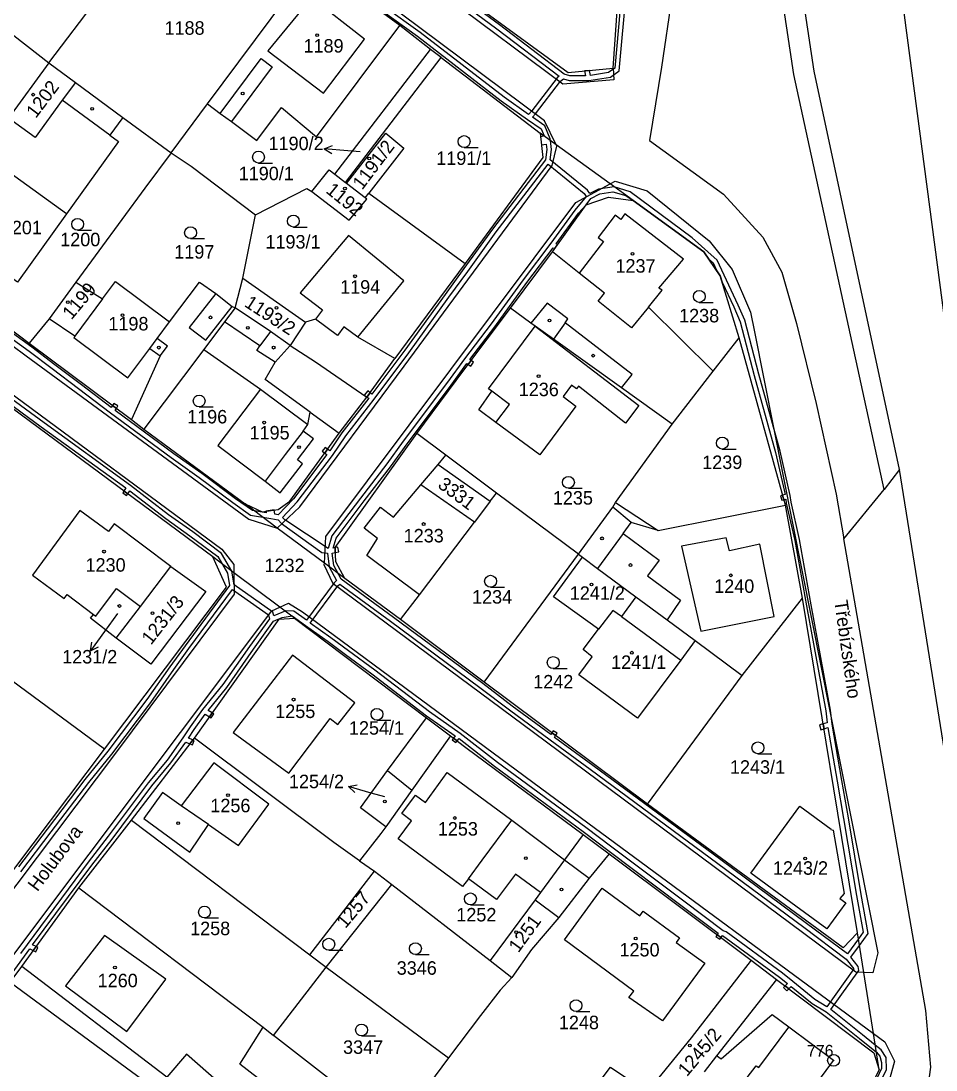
# Model space of a CAD drawing. Extents: x -784124 to -780570, y -980818 to -976926.
# Drawn here: x -781661.7 to -781546.2, y -979210 to -979077.7 of the extents above; entities that cross this region are included whole.
import ezdxf
from ezdxf.enums import TextEntityAlignment as Align

# ---------------------------------------------------------------- set-up
doc = ezdxf.new("R2010")
doc.units = 0
doc.header["$LTSCALE"] = 3.138375
doc.header["$MEASUREMENT"] = 0
doc.linetypes.add('0_051C', pattern=[0])
for name, color, linetype in [('1', 7, 'CONTINUOUS'), ('1008', 1, 'CONTINUOUS'), ('101', 1, 'CONTINUOUS'), ('1016', 1, 'CONTINUOUS'), ('1029', 1, 'CONTINUOUS'), ('18', 1, 'CONTINUOUS'), ('21800', 1, 'CONTINUOUS'), ('21900', 1, 'CONTINUOUS'), ('21999', 1, 'CONTINUOUS'), ('23700', 1, 'CONTINUOUS'), ('304', 1, 'CONTINUOUS'), ('402', 1, 'CONTINUOUS'), ('404', 1, 'CONTINUOUS'), ('50100', 1, 'CONTINUOUS')]:
    doc.layers.add(name, color=color, linetype=linetype)

# ---------------------------------------------------------------- blocks, each defined once
blk = doc.blocks.new('4_02$0')
at = {"layer": '404', "color": 255, "linetype": 'Continuous'}
blk.add_circle((-0.01, 0), 0.175, dxfattribs=at)
blk = doc.blocks.new('1029$1')
at = {"layer": '1029', "color": 6, "linetype": 'Continuous'}
for p, q in [((0, 3), (-0.5, 2)), ((0, 0), (0, 3)), ((0, 3), (0.5, 2))]:
    blk.add_line(p, q, dxfattribs=at)
blk = doc.blocks.new('3_04$3')
at = {"layer": '304', "color": 255, "linetype": 'Continuous'}
blk.add_line((0.01, 0), (1.76, 0), dxfattribs=at)
blk.add_circle((0.01, 0.75), 0.75, dxfattribs=at)
blk = doc.blocks.new('$14')
at = {"layer": '1', "color": 254, "linetype": 'Continuous'}
for points in [[(87.755, -62.735), (88.695, -60.785), (88.685, -59.245), (88.045, -58.285), (87.295, -57.685), (85.685, -56.405), (81.685, -53.185), (85.215, -48.275), (85.155, -47.795), (84.215, -46.605), (85.315, -45.115), (86.415, -43.605), (85.515, -38.715), (83.895, -29.025), (83.075, -24.295), (81.845, -17.215), (81.645, -15.435), (79.205, -2.165), (77.715, 6.085), (76.665, 10.775), (76.555, 11.625), (75.295, 17.215), (72.605, 26.945), (70.815, 33.735), (69.985, 35.655), (67.325, 41.335), (64.175, 44.145), (56.365, 49.955), (54.335, 50.565), (52.365, 50.265), (51.285, 49.735), (50.995, 50.145), (46.265, 53.995), (46.425, 55.275), (46.305, 56.395), (46.275, 56.645), (45.595, 58.285), (44.025, 59.365), (44.395, 59.785), (47.565, 63.895), (47.935, 64.195), (48.655, 63.985), (51.135, 63.985), (53.865, 64.395), (54.985, 65.215), (55.905, 75.375)], [(55.305, 75.455), (54.405, 65.535), (53.625, 64.975), (51.345, 64.625), (51.215, 65.255), (50.615, 65.195), (50.735, 64.585), (48.735, 64.585), (48.015, 64.795), (39.885, 70.995), (30.925, 77.605)], [(-25.645, 34.265), (-19.495, 29.845), (-16.605, 27.645), (-13.255, 25.135), (-9.225, 22.065), (-1.575, 16.415), (1.945, 13.915), (6.195, 10.745), (8.455, 9.145), (11.005, 8.735), (11.915, 8.585), (12.375, 8.115), (17.445, 4.445), (18.165, 4.345), (18.365, 2.635), (19.305, 0.915), (19.015, 0.605), (15.495, -4.105), (13.895, -2.945), (12.895, -2.905), (11.375, -3.555), (11.275, -3.065), (6.395, 0.365), (6.105, 2.075), (4.765, 4.325), (1.165, 7.035), (-1.895, 9.195), (-6.685, 12.895), (-17.605, 20.785), (-25.345, 26.435)], [(30.565, 77.125), (39.525, 70.515), (47.385, 64.525), (47.385, 64.525), (47.125, 64.315), (43.935, 60.165), (43.525, 59.705), (40.455, 61.885), (29.865, 70.035), (25.285, 73.325)], [(25.165, 72.675), (29.505, 69.555), (40.095, 61.405), (43.405, 59.065), (45.115, 57.885), (45.485, 56.985), (45.055, 56.885), (45.165, 55.865), (45.745, 55.955), (45.745, 55.955), (45.825, 55.275), (45.655, 53.965), (38.985, 45.235), (35.385, 40.265), (33.005, 36.995), (27.925, 29.985), (23.755, 24.405), (23.535, 24.595), (23.145, 24.055), (23.385, 23.925), (19.985, 19.525), (18.445, 17.285), (18.165, 17.485), (17.815, 16.995), (18.095, 16.795), (13.885, 11.205), (11.955, 9.185), (11.505, 9.265), (11.425, 9.815), (10.395, 9.665), (10.415, 9.445), (8.695, 9.725), (6.555, 11.225), (2.305, 14.395), (-1.215, 16.895), (-8.645, 22.375), (-8.485, 22.625), (-8.965, 22.985), (-9.125, 22.745), (-12.895, 25.615), (-16.245, 28.125), (-19.135, 30.325), (-25.285, 34.745)], [(-25.705, 25.955), (-17.965, 20.305), (-7.275, 12.585), (-7.535, 12.195), (-7.055, 11.835), (-6.795, 12.225), (-2.255, 8.715), (0.805, 6.555), (4.305, 3.925), (5.525, 1.855), (5.525, 1.855), (5.805, 0.275), (0.185, -7.315), (-1.725, -9.965), (-4.625, -14.105), (-9.545, -20.635), (-12.445, -24.195), (-17.205, -30.445), (-20.835, -35.185)], [(-20.555, -35.815), (-16.725, -30.805), (-11.965, -24.575), (-9.065, -20.995), (-4.145, -14.465), (-1.245, -10.305), (0.665, -7.675), (6.185, -0.225), (10.735, -3.425), (10.735, -3.425), (10.835, -3.905), (8.335, -7.425), (4.965, -12.205), (2.405, -15.375), (0.835, -17.535), (-0.085, -18.945), (-2.085, -21.745), (-4.485, -24.625), (-9.515, -31.345), (-12.045, -34.625), (-19.755, -45.005), (-20.575, -46.125)], [(-22.185, -49.365), (-20.095, -46.485), (-19.415, -45.565), (-18.985, -45.765), (-18.625, -45.265), (-19.055, -45.065), (-11.565, -34.985), (-9.035, -31.705), (-4.005, -25.005), (-1.605, -22.105), (0.265, -19.485), (0.795, -19.695), (1.175, -19.195), (0.605, -18.975), (1.335, -17.875), (2.715, -15.965), (3.255, -16.285), (3.605, -15.795), (3.085, -15.485), (5.445, -12.565), (8.815, -7.765), (11.355, -4.215), (12.445, -3.745), (13.695, -3.545), (15.375, -4.765), (18.225, -6.795), (20.445, -8.435), (23.775, -10.875), (30.655, -16.145), (34.285, -18.675), (34.055, -18.965), (34.525, -19.325), (34.765, -19.035), (39.245, -22.505), (50.415, -30.735), (53.695, -33.215), (62.765, -40.035), (67.485, -43.585), (67.345, -43.775), (67.825, -44.125), (68.025, -43.885), (75.205, -49.105), (76.215, -49.905), (75.905, -50.205), (76.395, -50.575), (76.685, -50.295), (79.335, -52.435), (81.115, -53.495), (85.305, -56.865), (87.435, -58.565), (87.855, -59.085), (87.855, -59.085), (88.085, -59.905), (88.095, -60.645), (87.235, -62.435)]]:
    blk.add_lwpolyline(points, dxfattribs=at)
for points in [[(50.555, 49.725), (50.805, 49.365), (49.375, 47.625), (46.335, 43.455), (42.835, 38.855), (38.815, 33.275), (35.445, 28.885), (33.285, 25.925), (27.725, 18.505), (25.635, 15.625), (22.325, 11.305), (18.715, 6.535), (18.225, 4.935), (12.775, 8.575), (12.485, 8.865), (14.345, 10.825), (18.775, 16.695), (20.465, 19.165), (24.035, 23.775), (28.405, 29.625), (33.485, 36.635), (35.865, 39.905), (39.465, 44.875), (46.015, 53.445), (50.555, 49.725)], [(85.775, -43.465), (85.185, -44.275), (83.775, -46.195), (78.625, -42.355), (67.785, -34.315), (51.665, -22.415), (46.825, -18.885), (46.955, -18.655), (46.475, -18.295), (46.345, -18.525), (41.475, -14.935), (37.745, -12.085), (26.485, -3.745), (19.905, 1.065), (18.955, 2.825), (18.765, 4.365), (19.145, 4.455), (19.115, 5.065), (18.875, 5.005), (19.255, 6.255), (22.805, 10.945), (26.115, 15.265), (28.205, 18.145), (33.765, 25.565), (35.755, 28.295), (35.925, 28.175), (36.285, 28.655), (36.115, 28.775), (39.295, 32.915), (43.315, 38.495), (46.655, 42.885), (46.845, 42.785), (47.195, 43.275), (47.015, 43.375), (49.855, 47.265), (50.785, 48.315), (51.375, 49.115), (52.545, 49.685), (54.175, 49.925), (55.825, 49.485), (56.735, 48.825), (65.665, 42.355), (66.275, 41.465), (66.825, 40.975), (67.295, 39.985), (67.725, 39.355), (67.985, 38.525), (69.445, 35.415), (70.255, 33.535), (72.025, 26.785), (74.715, 17.075), (75.905, 11.765), (75.595, 11.685), (75.755, 11.105), (76.005, 11.175), (76.065, 10.675), (77.135, 5.965), (78.605, -2.265), (81.045, -15.515), (81.215, -17.035), (80.725, -17.165), (80.825, -17.795), (81.305, -17.635), (82.475, -24.395), (83.295, -29.125), (84.915, -38.815), (85.775, -43.465)], [(83.625, -46.835), (84.585, -48.085), (81.195, -52.845), (79.675, -51.935), (76.875, -49.655), (75.565, -48.625), (68.495, -43.405), (68.095, -43.295), (63.125, -39.555), (54.055, -32.735), (50.775, -30.255), (39.605, -22.025), (34.895, -18.375), (31.015, -15.665), (24.135, -10.395), (20.805, -7.955), (18.585, -6.315), (15.975, -4.455), (19.475, 0.225), (19.715, 0.465), (26.125, -4.225), (37.385, -12.565), (41.115, -15.415), (46.255, -19.205), (51.305, -22.895), (67.425, -34.795), (78.265, -42.835), (83.625, -46.835)]]:
    blk.add_lwpolyline(points, close=True, dxfattribs=at)
blk = doc.blocks.new('1_01$18')
at = {"layer": '101', "color": 3, "linetype": 'Continuous'}
for radius in [0.75, 0.03]:
    blk.add_circle((0, 0), radius, dxfattribs=at)

msp = doc.modelspace()

# ---------------------------------------------------------------- linework, layer by layer
at = {"layer": '1029', "color": 255, "linetype": 'Continuous'}
for p, q in [((-781618.84, -979094.17), (-781620.39, -979094.05)), ((-781649.46, -979152.43), (-781651.12, -979154.69)), ((-781615.74, -979175.55), (-781617.45, -979175.07))]:
    msp.add_line(p, q, dxfattribs=at)
at = {"layer": '21800', "color": 255, "linetype": 'Continuous'}
for p, q in [((-781593.27, -979085.64), (-781635.05, -979054.46)), ((-781595.59, -979090.28), (-781639.16, -979057.74)), ((-781625, -979074.7), (-781630.49, -979081.46)), ((-781618.29, -979079.97), (-781625, -979074.7)), ((-781623.47, -979086.79), (-781618.29, -979079.97)), ((-781630.49, -979081.46), (-781623.47, -979086.79)), ((-781636.51, -979089.33), (-781631.34, -979082.39)), ((-781631.34, -979082.39), (-781629.94, -979083.44)), ((-781629.94, -979083.44), (-781635.11, -979090.37)), ((-781586.94, -979083.62), (-781586.85, -979085.1)), ((-781654.79, -979085.42), (-781656.45, -979087.67)), ((-781586.85, -979085.1), (-781593.27, -979085.64)), ((-781705.47, -979086.58), (-781661.02, -979119.92)), ((-781594.11, -979093.29), (-781595.59, -979090.28)), ((-781594.61, -979095.92), (-781594.04, -979093.45)), ((-781594.04, -979093.45), (-781594.11, -979093.29)), ((-781613.31, -979121.23), (-781594.61, -979095.92)), ((-781655.9, -979101.99), (-781663.18, -979096.76)), ((-781587.32, -979098.22), (-781586.68, -979097.87)), ((-781586.68, -979097.87), (-781582.64, -979099.09)), ((-781591.65, -979100.58), (-781587.32, -979098.22)), ((-781582.64, -979099.09), (-781574.8, -979105.39)), ((-781623.17, -979142.72), (-781591.65, -979100.58)), ((-781574.8, -979105.39), (-781571.9, -979109.02)), ((-781588, -979112), (-781591.22, -979109.49)), ((-781571.9, -979109.02), (-781569.57, -979114.41)), ((-781637.05, -979112.05), (-781640.43, -979116.32)), ((-781588.8, -979113), (-781588, -979112)), ((-781638.33, -979117.94), (-781635, -979113.7)), ((-781595.25, -979113.25), (-781597.31, -979115.79)), ((-781592.63, -979115.26), (-781595.25, -979113.25)), ((-781584.6, -979116.4), (-781588.8, -979113)), ((-781582.46, -979113.76), (-781584.6, -979116.4)), ((-781569.57, -979114.41), (-781569.09, -979116.88)), ((-781644.46, -979117.72), (-781642.91, -979115.64)), ((-781640.43, -979116.32), (-781638.33, -979117.94)), ((-781631.5, -979118.65), (-781635.96, -979115.63)), ((-781621.71, -979117.33), (-781624.5, -979115.28)), ((-781620.91, -979116.24), (-781621.71, -979117.33)), ((-781619.13, -979117.56), (-781620.91, -979116.24)), ((-781592.98, -979115.75), (-781594.46, -979117.83)), ((-781592.98, -979115.75), (-781592.63, -979115.26)), ((-781584.53, -979122.26), (-781592.98, -979115.75)), ((-781654.88, -979117.42), (-781655, -979117.58)), ((-781655, -979117.58), (-781648.16, -979122.69)), ((-781645.39, -979118.97), (-781644.46, -979117.72)), ((-781643.18, -979118.68), (-781644.46, -979117.72)), ((-781630.15, -979116.86), (-781631.5, -979118.65)), ((-781569.09, -979116.88), (-781553.52, -979195.2)), ((-781648.16, -979122.69), (-781645.39, -979118.97)), ((-781645.39, -979118.97), (-781644.1, -979119.92)), ((-781644.1, -979119.92), (-781643.18, -979118.68)), ((-781631.9, -979119.25), (-781631.5, -979118.65)), ((-781661.02, -979119.92), (-781632.91, -979140.52)), ((-781644.1, -979119.92), (-781647.73, -979127.95)), ((-781629.57, -979120.73), (-781631.9, -979119.25)), ((-781626.46, -979138.98), (-781613.31, -979121.23)), ((-781585.86, -979123.96), (-781584.53, -979122.26)), ((-781663.29, -979124.36), (-781636.31, -979144.28)), ((-781631.43, -979124.11), (-781625.44, -979128.59)), ((-781600.02, -979126.04), (-781602.23, -979124.39)), ((-781625.15, -979127.02), (-781621.51, -979129.66)), ((-781601.71, -979128.34), (-781600.02, -979126.04)), ((-781626.06, -979129.4), (-781628.3, -979132.36)), ((-781628.3, -979132.36), (-781630.85, -979135.73)), ((-781609.01, -979133.6), (-781608.05, -979132.46)), ((-781614.64, -979140.28), (-781611.18, -979136.18)), ((-781629.31, -979141.67), (-781633.38, -979138.59)), ((-781629.31, -979141.67), (-781626.46, -979138.98)), ((-781618.34, -979141.63), (-781616.27, -979139)), ((-781616.27, -979139), (-781614.64, -979140.28)), ((-781584.65, -979140.95), (-781586.98, -979138.99)), ((-781632.91, -979140.52), (-781629.31, -979141.67)), ((-781585.65, -979142.31), (-781584.65, -979140.95)), ((-781581.24, -979141.96), (-781584.65, -979140.95)), ((-781623.37, -979146.08), (-781629.31, -979141.67)), ((-781623.37, -979146.08), (-781623.17, -979142.72)), ((-781616.68, -979142.94), (-781618.34, -979141.63)), ((-781618.02, -979145.08), (-781616.68, -979142.94)), ((-781585.65, -979142.31), (-781588.89, -979146.72)), ((-781585.65, -979142.31), (-781581.1, -979145.68)), ((-781572.64, -979142.85), (-781578.28, -979143.92)), ((-781572.25, -979144.52), (-781572.64, -979142.85)), ((-781578.28, -979143.92), (-781575.87, -979154.63)), ((-781568.41, -979143.69), (-781572.25, -979144.52)), ((-781566.61, -979152.8), (-781568.41, -979143.69)), ((-781634.78, -979147.28), (-781637.46, -979145.27)), ((-781636.31, -979144.28), (-781634.8, -979146.23)), ((-781611.35, -979150.04), (-781618.02, -979145.08)), ((-781634.8, -979146.23), (-781634.78, -979147.28)), ((-781623.38, -979146.26), (-781623.37, -979146.08)), ((-781622.24, -979148.67), (-781623.38, -979146.26)), ((-781620.8, -979148), (-781623.37, -979146.08)), ((-781581.1, -979145.68), (-781582.58, -979147.68)), ((-781628.99, -979151.62), (-781634.78, -979147.28)), ((-781634.78, -979147.28), (-781634.74, -979149.96)), ((-781582.58, -979147.68), (-781578.43, -979150.75)), ((-781596.97, -979167.43), (-781622.24, -979148.67)), ((-781634.74, -979149.96), (-781649.75, -979170.03)), ((-781578.43, -979150.75), (-781580.12, -979153.2)), ((-781664.64, -979198.13), (-781630.02, -979152.08)), ((-781630.02, -979152.08), (-781628.99, -979151.62)), ((-781628.99, -979151.62), (-781627.88, -979151.13)), ((-781627.15, -979153), (-781628.99, -979151.62)), ((-781627.88, -979151.13), (-781626.14, -979152.21)), ((-781626.14, -979152.21), (-781590.1, -979178.84)), ((-781585.88, -979152.81), (-781578.39, -979158.29)), ((-781575.87, -979154.63), (-781566.61, -979152.8)), ((-781556.29, -979197.64), (-781596.97, -979167.43)), ((-781649.75, -979170.03), (-781683.78, -979215.22)), ((-781637.33, -979171.26), (-781641.43, -979176.67)), ((-781630.36, -979176.45), (-781637.33, -979171.26)), ((-781615.42, -979172.2), (-781612.34, -979174.71)), ((-781643.8, -979174.98), (-781646.17, -979178.28)), ((-781641.43, -979176.67), (-781643.8, -979174.98)), ((-781638, -979179.05), (-781641.43, -979176.67)), ((-781634.2, -979181.7), (-781630.36, -979176.45)), ((-781646.17, -979178.28), (-781640.36, -979182.54)), ((-781640.36, -979182.54), (-781638, -979179.05)), ((-781638, -979179.05), (-781634.2, -979181.7)), ((-781590.1, -979178.84), (-781554.07, -979205.4)), ((-781593.06, -979183.48), (-781589.93, -979185.8)), ((-781596.76, -979188.53), (-781593.79, -979190.75)), ((-781651.13, -979193.02), (-781656.02, -979199.4)), ((-781643.37, -979198.52), (-781651.13, -979193.02)), ((-781553.52, -979195.2), (-781554.13, -979197.76)), ((-781648.29, -979205.14), (-781643.37, -979198.52)), ((-781555.29, -979197.69), (-781556.29, -979197.64)), ((-781554.13, -979197.76), (-781555.29, -979197.69)), ((-781656.02, -979199.4), (-781648.29, -979205.14)), ((-781634.04, -979209.25), (-781631.08, -979204.58)), ((-781568.55, -979209.68), (-781564.77, -979204.58)), ((-781554.07, -979205.4), (-781552.64, -979206.46)), ((-781552.64, -979206.46), (-781551.43, -979208.88)), ((-781551.43, -979208.88), (-781552.14, -979211.48)), ((-781623.48, -979217.42), (-781634.04, -979209.25)), ((-781570.74, -979211.85), (-781568.89, -979209.48)), ((-781568.89, -979209.48), (-781568.55, -979209.68))]:
    msp.add_line(p, q, dxfattribs=at)
msp.add_lwpolyline([(-781605.18, -979185.87), (-781603.44, -979183.53), (-781599.7, -979178.47)], dxfattribs=at)
at = {"layer": '21900', "color": 3, "linetype": 'Continuous'}
for p, q in [((-781658.13, -979082.96), (-781639.95, -979058.86)), ((-781638.12, -979088.13), (-781624.76, -979070.22)), ((-781613.85, -979078.26), (-781624.76, -979070.22)), ((-781663.92, -979078.47), (-781658.13, -979082.96)), ((-781609.97, -979081.26), (-781613.85, -979078.26)), ((-781608.63, -979082.3), (-781609.97, -979081.26)), ((-781658.13, -979082.96), (-781663.24, -979089.94)), ((-781620.71, -979098.05), (-781608.63, -979082.3)), ((-781608.63, -979082.3), (-781596.13, -979091.83)), ((-781642.72, -979094.3), (-781638.12, -979088.13)), ((-781648.79, -979089.84), (-781650.45, -979092.09)), ((-781648.79, -979089.84), (-781642.72, -979094.3)), ((-781622.04, -979096.99), (-781620.71, -979098.05)), ((-781624.97, -979099.18), (-781620.22, -979102.82)), ((-781620.57, -979098.16), (-781620.71, -979098.05)), ((-781618.2, -979100), (-781620.57, -979098.16)), ((-781618.2, -979100), (-781617.75, -979099.41)), ((-781617.75, -979099.41), (-781605.58, -979108.26)), ((-781633.67, -979110.13), (-781632.08, -979102.11)), ((-781599.86, -979113.88), (-781594.58, -979106.79)), ((-781605.58, -979108.26), (-781614.47, -979120.23)), ((-781672.41, -979109.48), (-781660.63, -979118.32)), ((-781654.72, -979110.6), (-781658.12, -979115.24)), ((-781654.72, -979110.6), (-781651.36, -979112.71)), ((-781634.61, -979113.84), (-781633.67, -979110.13)), ((-781633.67, -979110.13), (-781628.29, -979113.9)), ((-781628.29, -979113.9), (-781625.75, -979115.67)), ((-781658.12, -979115.24), (-781660.63, -979118.32)), ((-781625.75, -979115.67), (-781627.7, -979118.6)), ((-781574.29, -979121.84), (-781571.01, -979117.64)), ((-781565.19, -979138.74), (-781571.01, -979117.64)), ((-781638.59, -979119.12), (-781646.17, -979129.18)), ((-781617.99, -979125.11), (-781614.47, -979120.23)), ((-781579.49, -979128.52), (-781574.29, -979121.84)), ((-781586.61, -979138.41), (-781579.49, -979128.52)), ((-781550.79, -979134.23), (-781552.71, -979136.79)), ((-781602.44, -979138.25), (-781601.66, -979137.22)), ((-781591.3, -979144.93), (-781601.66, -979137.22)), ((-781557.8, -979143), (-781552.71, -979136.79)), ((-781602.44, -979138.25), (-781604.44, -979140.9)), ((-781563.02, -979150.48), (-781565.19, -979138.74)), ((-781603.22, -979161.07), (-781591.3, -979144.93)), ((-781591.3, -979144.93), (-781590.78, -979145.32)), ((-781646.56, -979151.54), (-781642.73, -979146.47)), ((-781642.73, -979146.47), (-781638.31, -979149.62)), ((-781570.62, -979160.24), (-781563.02, -979150.48)), ((-781556.07, -979192.7), (-781563.02, -979150.48)), ((-781651.12, -979169.52), (-781675.18, -979151.78)), ((-781649.64, -979155.51), (-781646.56, -979151.54)), ((-781586.95, -979152.03), (-781588.77, -979154.38)), ((-781603.22, -979161.07), (-781613.77, -979153.19)), ((-781576.57, -979155.84), (-781570.62, -979160.24)), ((-781582.59, -979176.48), (-781603.22, -979161.07)), ((-781582.59, -979176.48), (-781570.62, -979160.24)), ((-781610.49, -979165.57), (-781607.45, -979167.85)), ((-781647.73, -979178.49), (-781639.78, -979168.12)), ((-781668.25, -979192.2), (-781651.12, -979169.52)), ((-781654.37, -979187.01), (-781647.73, -979178.49)), ((-781647.73, -979178.49), (-781625.2, -979195.45)), ((-781590.71, -979180.31), (-781593.06, -979183.48)), ((-781590.71, -979180.31), (-781587.41, -979182.75)), ((-781618.93, -979183.6), (-781617.05, -979184.93)), ((-781593.06, -979183.48), (-781596.08, -979187.62)), ((-781587.41, -979182.75), (-781569.49, -979196.15)), ((-781625.2, -979195.45), (-781617.05, -979184.93)), ((-781617.05, -979184.93), (-781614.85, -979186.6)), ((-781623.14, -979197.02), (-781614.85, -979186.6)), ((-781614.85, -979186.6), (-781602.46, -979196.2)), ((-781661.57, -979196.93), (-781654.37, -979187.01)), ((-781625.2, -979195.45), (-781623.14, -979197.02)), ((-781663.01, -979198.92), (-781661.57, -979196.93)), ((-781629.79, -979205.63), (-781623.14, -979197.02)), ((-781623.14, -979197.02), (-781607.69, -979208.47)), ((-781602.46, -979196.2), (-781599.71, -979198.35)), ((-781569.49, -979196.15), (-781566.29, -979198.57)), ((-781663.01, -979198.92), (-781642.84, -979213.76)), ((-781566.29, -979198.57), (-781573.86, -979208.22)), ((-781620.24, -979213.06), (-781629.79, -979205.63)), ((-781607.69, -979208.47), (-781614.35, -979217.32)), ((-781573.86, -979208.22), (-781575.44, -979210.24))]:
    msp.add_line(p, q, dxfattribs=at)
for points in [[(-781550.79, -979134.23), (-781561.54, -979084.02), (-781567.12, -979047.16), (-781587.85, -978931.32), (-781587.49, -978914.13), (-781592.08, -978867.05), (-781595.73, -978850.81), (-781594.76, -978840.75), (-781613.29, -978769.32), (-781611.07, -978768.96), (-781623.21, -978722.75)], [(-781552.71, -979136.79), (-781564.11, -979084.41), (-781569.69, -979047.55), (-781591.31, -978931.33), (-781590.37, -978915.42), (-781596.48, -978867.52), (-781599.97, -978851.13)], [(-781583.65, -979035.65), (-781579.81, -979067.19), (-781579.53, -979074.63), (-781580.81, -979083.48), (-781582.34, -979092.76), (-781573, -979099.54), (-781568.05, -979104.96), (-781565.62, -979109.38), (-781563.78, -979115.83), (-781561.29, -979125.91), (-781558.79, -979137.36), (-781557.8, -979143)], [(-781605.46, -979074.75), (-781592.6, -979084.18), (-781586.94, -979083.62), (-781585.42, -979061.95), (-781586.91, -979049.67)], [(-781638.12, -979088.13), (-781636.51, -979089.33), (-781635.11, -979090.37), (-781631.91, -979092.76), (-781628.8, -979088.6), (-781624.38, -979092.28), (-781613.85, -979078.26)], [(-781658.13, -979082.96), (-781654.79, -979085.42), (-781648.79, -979089.84)], [(-781650.45, -979092.09), (-781656.45, -979087.67), (-781659.89, -979092.39), (-781663.24, -979089.94)], [(-781650.45, -979092.09), (-781649.37, -979092.89), (-781655.9, -979101.99), (-781662.1, -979110.62), (-781665.78, -979107.97), (-781667.19, -979108.21), (-781668.84, -979107.02), (-781669.07, -979105.61), (-781669.38, -979105.4), (-781672.41, -979109.48)], [(-781620.57, -979098.16), (-781615.63, -979091.82), (-781613.32, -979093.7), (-781617.75, -979099.41)], [(-781596.13, -979091.83), (-781595.8, -979094.9), (-781605.58, -979108.26)], [(-781584.4, -979100.34), (-781587.32, -979098.22), (-781594.11, -979093.29), (-781596.13, -979091.83)], [(-781642.72, -979094.3), (-781646.04, -979098.75), (-781654.72, -979110.6)], [(-781642.72, -979094.3), (-781640.2, -979096), (-781632.08, -979102.11)], [(-781624.97, -979099.18), (-781622.75, -979096.43), (-781622.04, -979096.99)], [(-781632.08, -979102.11), (-781625.58, -979098.82), (-781624.97, -979099.18)], [(-781620.22, -979102.82), (-781618.01, -979100.14), (-781618.2, -979100)], [(-781594.58, -979106.79), (-781590.35, -979100.85), (-781587.5, -979099.88), (-781584.4, -979100.34)], [(-781571.01, -979117.64), (-781573.41, -979109.81), (-781575.47, -979106.81), (-781584.4, -979100.34)], [(-781574.29, -979121.84), (-781582.46, -979113.76), (-781580.72, -979111.62), (-781581.17, -979111.38), (-781578.03, -979107.73), (-781585.43, -979102), (-781585.97, -979102.7), (-781586.66, -979102.16), (-781588.83, -979104.97), (-781588.14, -979105.5), (-781591.22, -979109.49), (-781594.58, -979106.79)], [(-781614.47, -979120.23), (-781619.13, -979117.56), (-781613.33, -979110.44), (-781620.33, -979104.74), (-781626.43, -979111.97), (-781623.59, -979114.12), (-781624.5, -979115.28), (-781625.75, -979115.67)], [(-781651.36, -979112.71), (-781649.75, -979110.54), (-781642.91, -979115.64), (-781639.15, -979110.6), (-781637.05, -979112.05), (-781635, -979113.7), (-781634.61, -979113.84)], [(-781651.36, -979112.71), (-781654.88, -979117.42), (-781658.12, -979115.24)], [(-781634.61, -979113.84), (-781635.96, -979115.63), (-781638.59, -979119.12)], [(-781627.7, -979118.6), (-781630.15, -979116.86), (-781634.61, -979113.84)], [(-781611.72, -979129.73), (-781605.77, -979121.73), (-781599.86, -979113.88)], [(-781579.49, -979128.52), (-781585.86, -979123.96), (-781594.46, -979117.83), (-781596.78, -979116.17), (-781597.31, -979115.79), (-781599.86, -979113.88)], [(-781602.65, -979124.09), (-781596.78, -979116.17), (-781583.67, -979126.19)], [(-781660.63, -979118.32), (-781647.73, -979127.95), (-781646.17, -979129.18)], [(-781638.59, -979119.12), (-781631.43, -979124.11), (-781636.81, -979131.22), (-781630.85, -979135.73)], [(-781626.14, -979133.52), (-781626.76, -979133.02), (-781624.76, -979130.38), (-781626.06, -979129.4), (-781625.44, -979128.59), (-781625.15, -979127.02), (-781630.83, -979122.91), (-781629.57, -979120.73), (-781627.7, -979118.6)], [(-781627.7, -979118.6), (-781624.51, -979120.69), (-781617.99, -979125.11)], [(-781583.67, -979126.19), (-781585.36, -979128.4), (-781591.3, -979123.74), (-781591.55, -979124.08), (-781592.19, -979123.63), (-781593.24, -979125.06), (-781591.63, -979126.25), (-781596.18, -979132.38), (-781601.71, -979128.34), (-781603.89, -979126.73), (-781602.23, -979124.39), (-781602.65, -979124.09)], [(-781651.12, -979169.52), (-781635.73, -979149.11), (-781637.46, -979145.27), (-781663.86, -979125.72)], [(-781646.17, -979129.18), (-781633.38, -979138.59), (-781631.21, -979139.57), (-781629.21, -979139.28), (-781627.72, -979138.24), (-781621.51, -979129.66), (-781617.99, -979125.11)], [(-781613.77, -979153.19), (-781620.8, -979148), (-781621.94, -979145.88), (-781622.02, -979144.1), (-781611.72, -979129.73)], [(-781601.66, -979137.22), (-781608.05, -979132.46), (-781611.72, -979129.73)], [(-781630.85, -979135.73), (-781628.93, -979137.18), (-781626.14, -979133.52)], [(-781604.44, -979140.9), (-781611.18, -979136.18), (-781609.01, -979133.6), (-781602.44, -979138.25)], [(-781522.33, -979331.12), (-781522.62, -979326.95), (-781527.12, -979283.96), (-781537.49, -979216.27), (-781541.09, -979194.64), (-781550.79, -979134.23)], [(-781591.3, -979144.93), (-781586.98, -979138.99), (-781586.61, -979138.41)], [(-781586.61, -979138.41), (-781581.24, -979141.96), (-781565.19, -979138.74)], [(-781642.73, -979146.47), (-781649.91, -979141.12), (-781650.63, -979142.09), (-781654.24, -979139.43), (-781660.21, -979147.6), (-781656.21, -979150.52)], [(-781613.77, -979153.19), (-781611.35, -979150.04), (-781604.44, -979140.9)], [(-781547.87, -979217.34), (-781546.81, -979209.64), (-781547.46, -979202.48), (-781557.8, -979143)], [(-781588.77, -979154.38), (-781594.47, -979150.3), (-781592.65, -979147.85), (-781590.78, -979145.32)], [(-781590.78, -979145.32), (-781588.89, -979146.72), (-781584.04, -979150.31)], [(-781652.52, -979152.53), (-781652.23, -979152.75), (-781649.59, -979149.25), (-781646.56, -979151.54)], [(-781656.21, -979150.52), (-781655.83, -979150.02), (-781652.52, -979152.53)], [(-781638.31, -979149.62), (-781645.27, -979158.82), (-781649.64, -979155.51)], [(-781584.04, -979150.31), (-781585.88, -979152.81), (-781586.95, -979152.03)], [(-781584.04, -979150.31), (-781580.12, -979153.2), (-781576.57, -979155.84)], [(-781649.64, -979155.51), (-781652.89, -979152.99), (-781652.52, -979152.53)], [(-781639.78, -979168.12), (-781629.06, -979153.11), (-781627.15, -979153), (-781610.49, -979165.57)], [(-781576.57, -979155.84), (-781578.39, -979158.29), (-781583.84, -979165.63), (-781591.24, -979160.14), (-781589.59, -979157.87), (-781590.69, -979156.95), (-781588.77, -979154.38)], [(-781627.87, -979172.54), (-781622.63, -979165.68), (-781621.69, -979166.43), (-781619.53, -979163.68), (-781627.4, -979157.69), (-781634.86, -979167.41), (-781627.87, -979172.54)], [(-781615.62, -979179.32), (-781618.82, -979176.93), (-781615.42, -979172.2), (-781610.49, -979165.57)], [(-781607.45, -979167.85), (-781612.34, -979174.71), (-781615.62, -979179.32)], [(-781607.45, -979167.85), (-781605.53, -979169.31), (-781590.71, -979180.31)], [(-781618.93, -979183.6), (-781622.19, -979181.28), (-781639.78, -979168.12)], [(-781605.92, -979186.86), (-781614.05, -979180.82), (-781612.36, -979178.55), (-781613.58, -979177.64), (-781611.86, -979175.33), (-781610.61, -979176.24), (-781607.86, -979172.49), (-781599.7, -979178.47), (-781593.06, -979183.48)], [(-781556.07, -979192.7), (-781557.88, -979194.6), (-781582.59, -979176.48)], [(-781557.78, -979187.72), (-781558.33, -979188.36), (-781557.56, -979188.92), (-781559.97, -979192.2), (-781565.61, -979188.06), (-781569.56, -979185.17), (-781563.37, -979176.71), (-781559.4, -979179.62), (-781559.45, -979179.68), (-781559.14, -979179.74), (-781557.78, -979187.72)], [(-781615.62, -979179.32), (-781616.24, -979180.18), (-781618.93, -979183.6)], [(-781587.41, -979182.75), (-781589.93, -979185.8), (-781593.79, -979190.75), (-781597.24, -979194.81), (-781599.71, -979198.35)], [(-781596.08, -979187.62), (-781599.23, -979185.28), (-781601.64, -979188.51), (-781605.18, -979185.87), (-781605.92, -979186.86)], [(-781654.37, -979187.01), (-781631.08, -979204.58), (-781629.79, -979205.63)], [(-781596.08, -979187.62), (-781596.76, -979188.53), (-781602.46, -979196.2)], [(-781580.7, -979203.78), (-781584.93, -979200.87), (-781584.33, -979200.04), (-781593.05, -979193.56), (-781588.32, -979187.08), (-781583.56, -979190.55), (-781583.14, -979189.97), (-781578.55, -979193.33), (-781578.97, -979193.9), (-781575.36, -979196.54), (-781580.7, -979203.78)], [(-781553.35, -979209.99), (-781554.07, -979205.4), (-781555.29, -979197.69), (-781556.07, -979192.7)], [(-781620.24, -979213.06), (-781623.48, -979217.42), (-781626.22, -979220.79), (-781640.76, -979208.02), (-781643.26, -979210.92), (-781661.57, -979196.93)], [(-781569.49, -979196.15), (-781577.06, -979205.96), (-781582.64, -979212.75)], [(-781599.71, -979198.35), (-781601.18, -979199.92), (-781603.66, -979203.14), (-781607.69, -979208.47)], [(-781566.29, -979198.57), (-781554.04, -979207.85), (-781553.35, -979209.99)], [(-781563.37, -979217.06), (-781560.33, -979212.98), (-781561.56, -979212.13), (-781559.11, -979208.78), (-781564.77, -979204.58), (-781566.84, -979203.04), (-781573.3, -979208.65), (-781573.86, -979208.22)], [(-781587.6, -979219.6), (-781592.13, -979216.1), (-781587.26, -979209.63), (-781582.64, -979212.75)], [(-781567.61, -979229.76), (-781554.27, -979211.88), (-781553.35, -979209.99)]]:
    msp.add_lwpolyline(points, dxfattribs=at)
at = {"layer": '21999', "color": 3, "linetype": 'Continuous'}
msp.add_line((-781622.04, -979096.99), (-781609.97, -979081.26), dxfattribs=at)
at = {"layer": '23700', "color": 255, "linetype": '0_051C'}
for points in [[(-781604.85, -979120.51), (-781605.21, -979120.99), (-781604.89, -979121.21), (-781604.55, -979120.71), (-781604.85, -979120.51)], [(-781617.6, -979124.57), (-781617.88, -979124.31), (-781618.33, -979124.88), (-781617.99, -979125.11), (-781617.6, -979124.57)], [(-781650.1, -979126.18), (-781649.62, -979126.54), (-781649.43, -979126.24), (-781649.93, -979125.92), (-781650.1, -979126.18)], [(-781622.97, -979131.68), (-781623.27, -979131.47), (-781623.63, -979131.95), (-781623.32, -979132.17), (-781622.97, -979131.68)], [(-781648.19, -979137.33), (-781648.67, -979136.97), (-781648.82, -979137.2), (-781648.33, -979137.54), (-781648.19, -979137.33)], [(-781565.8, -979137.56), (-781565.64, -979138.13), (-781565.38, -979138.06), (-781565.54, -979137.48), (-781565.8, -979137.56)], [(-781622.02, -979144.1), (-781621.99, -979144.71), (-781621.55, -979144.62), (-781621.68, -979144.03), (-781622.02, -979144.1)], [(-781637.88, -979165.45), (-781637.65, -979165.59), (-781637.34, -979165.08), (-781637.53, -979164.96), (-781637.88, -979165.45)], [(-781560.89, -979166.45), (-781560.72, -979167.1), (-781560.31, -979166.96), (-781560.41, -979166.33), (-781560.89, -979166.45)], [(-781594.66, -979167.46), (-781594.18, -979167.82), (-781593.99, -979167.5), (-781594.51, -979167.2), (-781594.66, -979167.46)], [(-781640.03, -979168.98), (-781639.81, -979168.42), (-781639.96, -979168.36), (-781640.34, -979168.86), (-781640.03, -979168.98)], [(-781606.61, -979168.49), (-781607.08, -979168.13), (-781607.24, -979168.33), (-781606.77, -979168.7), (-781606.61, -979168.49)], [(-781573.79, -979192.94), (-781573.95, -979193.14), (-781573.48, -979193.51), (-781573.31, -979193.29), (-781573.79, -979192.94)], [(-781660.12, -979194.93), (-781659.8, -979195.08), (-781659.55, -979194.53), (-781659.76, -979194.43), (-781660.12, -979194.93)], [(-781565.44, -979199.58), (-781565.02, -979200.01), (-781564.74, -979199.74), (-781565.23, -979199.37), (-781565.44, -979199.58)]]:
    msp.add_lwpolyline(points, close=True, dxfattribs=at)
at = {"layer": '50100', "color": 255, "linetype": 'Continuous'}
msp.add_line((-781538.65, -979164.21), (-781551.84, -979064.12), dxfattribs=at)

# ---------------------------------------------------------------- block references
at = {"layer": '101', "color": 0, "linetype": 'ByBlock'}
msp.add_blockref('1_01$18', (-781559.11, -979208.78), dxfattribs=at)
at = {"layer": '1029', "color": 0, "linetype": 'ByBlock'}
for p, rotation in [((-781620.39, -979094.05), 85), ((-781651.12, -979154.69), 144), ((-781617.45, -979175.07), 74)]:
    msp.add_blockref('1029$1', p, dxfattribs=dict(at, rotation=rotation))
at = {"layer": '23700', "color": 0, "linetype": 'ByBlock'}
msp.add_blockref('$14', (-781641.135, -979149.165), dxfattribs=at)
at = {"layer": '304', "color": 0, "linetype": 'ByBlock'}
for p in [(-781605.74, -979093.64), (-781631.69, -979095.59), (-781654.52, -979104.07), (-781627.29, -979103.67), (-781640.27, -979105.13), (-781576.06, -979113.17), (-781639.18, -979126.36), (-781573.16, -979131.67), (-781592.58, -979136.62), (-781602.4, -979149.1), (-781594.5, -979159.35), (-781616.74, -979165.88), (-781568.66, -979170.11), (-781604.95, -979189.17), (-781638.51, -979190.82), (-781622.82, -979194.88), (-781611.89, -979195.44), (-781591.62, -979202.63), (-781618.69, -979205.7)]:
    msp.add_blockref('3_04$3', p, dxfattribs=at)
at = {"layer": '402', "color": 0, "linetype": 'ByBlock'}
for p in [(-781633.67, -979086.83), (-781652.66, -979088.76), (-781637.73, -979115.06), (-781633.03, -979116.38), (-781594.95, -979115.47), (-781644.26, -979118.88), (-781629.76, -979118.88), (-781589.45, -979119.89), (-781626.56, -979131.42), (-781588.32, -979142.94), (-781584.73, -979146.3), (-781641.82, -979178.86), (-781597.94, -979183.27), (-781593.42, -979187.24)]:
    msp.add_blockref('4_02$0', p, dxfattribs=at)
at = {"layer": '404', "color": 0, "linetype": 'ByBlock'}
for p in [(-781624.26, -979079.45), (-781660.12, -979086.97), (-781617.69, -979095.02), (-781620.76, -979098.81), (-781584.46, -979107.06), (-781619.49, -979109.88), (-781655.75, -979113.15), (-781629.41, -979113.86), (-781648.83, -979114.77), (-781596.32, -979122.48), (-781630.96, -979128.34), (-781606.01, -979136.4), (-781610.83, -979141.13), (-781651.17, -979144.61), (-781572.07, -979147.6), (-781589.65, -979148.76), (-781649.23, -979151.47), (-781645.06, -979152.36), (-781584.57, -979157.36), (-781627.24, -979163.28), (-781635.52, -979175.33), (-781615.74, -979176.14), (-781606.9, -979178.21), (-781562.68, -979183.32), (-781599.14, -979192.6), (-781584.07, -979193.42), (-781649.79, -979197.08), (-781577.25, -979206.9)]:
    msp.add_blockref('4_02$0', p, dxfattribs=at)

# ---------------------------------------------------------------- texts
at = {"layer": '1008', "color": 255, "linetype": 'Continuous'}
msp.add_text('Třebízského', height=1.7, rotation=278, dxfattribs=at).set_placement((-781559.53, -979150.91), align=Align.BOTTOM_LEFT)
msp.add_text('Holubova', height=1.7, rotation=53, dxfattribs=at).set_placement((-781656.29, -979184.06), align=Align.BOTTOM_CENTER)
at = {"layer": '1016', "color": 174, "linetype": 'Continuous'}
msp.add_text('776', height=1.5, dxfattribs=at).set_placement((-781559.11, -979208.78), align=Align.BOTTOM_RIGHT)
at = {"layer": '18', "color": 255, "linetype": 'Continuous'}
for s, p in [('1188', (-781643.54, -979079.92)), ('1189', (-781626, -979082.17)), ('1190/1', (-781634.18, -979098.27)), ('1201', (-781664.08, -979105.09)), ('1200', (-781656.71, -979106.6)), ('1197', (-781642.31, -979108.16)), ('1237', (-781586.63, -979109.93)), ('1194', (-781621.38, -979112.58)), ('1198', (-781650.63, -979117.22)), ('1238', (-781578.6, -979116.2)), ('1236', (-781598.84, -979125.51)), ('1196', (-781640.69, -979128.95)), ('1195', (-781632.81, -979130.97)), ('1239', (-781575.68, -979134.7)), ('1235', (-781594.53, -979139.19)), ('1233', (-781613.36, -979143.96)), ('1230', (-781653.51, -979147.65)), ('1232', (-781630.92, -979147.71)), ('1240', (-781574.17, -979150.32)), ('1234', (-781604.73, -979151.68)), ('1241/2', (-781592.4, -979151.2)), ('1231/2', (-781656.46, -979159.23)), ('1241/1', (-781587.18, -979159.92)), ('1242', (-781597.01, -979162.38)), ('1255', (-781629.57, -979166.11)), ('1243/1', (-781572.18, -979173.14)), ('1256', (-781637.76, -979178)), ('1253', (-781609.05, -979180.94)), ('1258', (-781640.31, -979193.5)), ('1250', (-781586.12, -979196.19)), ('3346', (-781614.24, -979198.49)), ('1260', (-781651.98, -979200.07)), ('1248', (-781593.77, -979205.36)), ('3347', (-781621.01, -979208.47))]:
    msp.add_text(s, height=1.7, dxfattribs=at).set_placement(p, align=Align.BOTTOM_LEFT)
for s, rotation, p in [('1202', 53, (-781659.38, -979090.35)), ('1192', 321, (-781623.61, -979099.64)), ('1199', 50, (-781654.9, -979115.78)), ('3331', 323, (-781609.48, -979136.83)), ('1257', 50, (-781620.32, -979192.56)), ('1251', 54, (-781598.47, -979195.6)), ('1245/2', 50, (-781577.22, -979211.25))]:
    msp.add_text(s, height=1.7, rotation=rotation, dxfattribs=at).set_placement(p, align=Align.BOTTOM_LEFT)
msp.add_text('1190/2', height=1.7, dxfattribs=at).set_placement((-781623.46, -979094.48), align=Align.BOTTOM_RIGHT)
for s, rotation, p in [('1191/2', 53, (-781616.1, -979096.61)), ('1193/2', 327, (-781630.94, -979115.93))]:
    msp.add_text(s, height=1.7, rotation=rotation, dxfattribs=at).set_placement(p, align=Align.BOTTOM_CENTER)
for s, p in [('1191/1', (-781605.77, -979096.34)), ('1193/1', (-781627.33, -979106.89)), ('1254/1', (-781616.79, -979168.21)), ('1254/2', (-781624.36, -979174.96)), ('1243/2', (-781563.28, -979185.88)), ('1252', (-781604.19, -979191.77))]:
    msp.add_text(s, height=1.7, dxfattribs=at).set_placement(p, align=Align.BOTTOM_CENTER)
msp.add_text('1231/3', height=1.7, rotation=52, dxfattribs=at).set_placement((-781643.78, -979153.21), align=Align.MIDDLE_CENTER)

doc.saveas('drawing.dxf')
